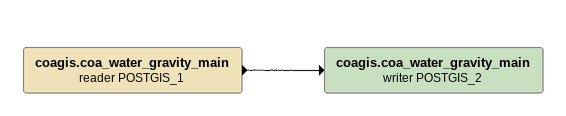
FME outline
coagis.coa_water_gravity_main (reader POSTGIS_1)
    -> coagis.coa_water_gravity_main (writer POSTGIS_2)
coagis.coa_water_gravity_main (writer POSTGIS_2)
